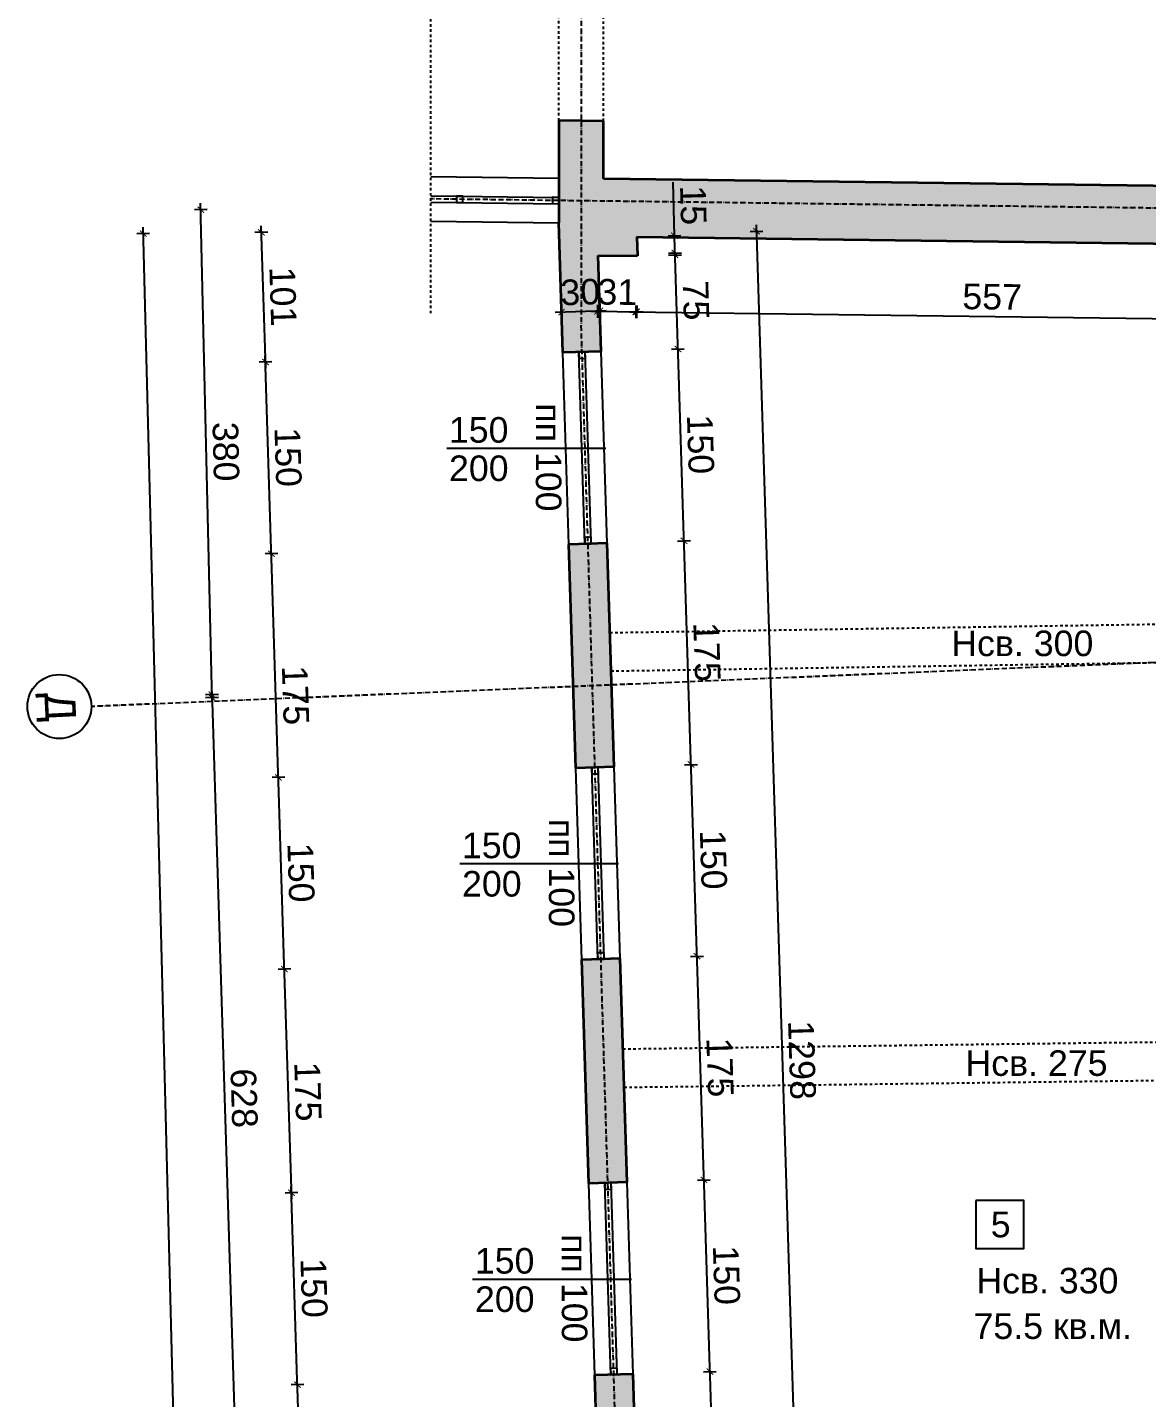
# Model space of a CAD drawing. Header units: inches. Extents: x -72385 to 39588, y -6525 to 66685.
# Drawn here: x -35158 to -34283, y 21239 to 22311 of the extents above; entities that cross this region are included whole.
import ezdxf

# ---------------------------------------------------------------- set-up
doc = ezdxf.new("R2010")
doc.units = ezdxf.units.IN
doc.header["$MEASUREMENT"] = 0
doc.linetypes.add('DashDot', pattern=[0.6, 0.4, -0.1, 0, -0.1])
doc.linetypes.add('Hidden', pattern=[0.4, 0.2, -0.2])
for name, color, linetype, lineweight in [('Изгледни линии', 253, 'Continuous', 25), ('Надписи Hсв', 252, 'Continuous', 25), ('Надписи коти външни', 252, 'Continuous', 25), ('Надписи коти вътрешни', 252, 'Continuous', 25), ('Надписи номера на пом.', 252, 'Continuous', 25), ('Надписи Оси', 252, 'Continuous', 25), ('Надписи площ', 252, 'Continuous', 25), ('Надписи прозорци', 252, 'Continuous', 25), ('Оси', 252, 'DashDot', 25), ('Прозорци', 251, 'Continuous', 25), ('Пунктир', 253, 'Hidden', 25), ('Разрезни линии', 7, 'Continuous', 35), ('Щрих стени', 254, 'Continuous', 25)]:
    doc.layers.add(name, color=color, linetype=linetype, lineweight=lineweight)
doc.styles.add('Arial Regular', font='arial.ttf')
doc.styles.get("Standard").update_dxf_attribs({"font": 'arial.ttf'})
doc.dimstyles.new('Annotative', dxfattribs={"dimscale": 0, "dimtxt": 20, "dimasz": 5, "dimexe": 5, "dimexo": 5, "dimgap": 5, "dimtad": 1, "dimdec": 0, "dimzin": 0, "dimdsep": 46, "dimtxsty": 'Standard', "dimblk": 'ARCHTICK', "dimcen": 5, "dimdle": 5, "dimadec": 0, "dimazin": 0, "dimtfac": 1, "dimtdec": 0, "dimtofl": 0, "dimtmove": 0, "dimatfit": 3, "dimldrblk": 'ARCHTICK', "dimfxl": 5, "dimfxlon": 1, "dimtolj": 1, "dimtzin": 0, "dimarcsym": 1})

# ---------------------------------------------------------------- blocks, each defined once
blk = doc.blocks.new('_ArchTick')
at = {"color": 0, "linetype": 'ByBlock', "const_width": 0.15}
blk.add_lwpolyline([(-0.5, -0.5), (0.5, 0.5)], dxfattribs=at)
blk = doc.blocks.new('*D3774')
at = {"layer": 'Defpoints', "color": 0, "ltscale": 50, "transparency": 16777216}
for p in [(-34681.3, 22146.9), (-34124.5, 22139.8), (-34125.3, 22081.1)]:
    blk.add_point(p, dxfattribs=at)
at = {"layer": 'Надписи коти вътрешни', "color": 0, "lineweight": -2, "ltscale": 50, "transparency": 16777216}
for p, q in [((-34682, 22093.2), (-34682.1, 22083.2)), ((-34687.1, 22088.3), (-34120.3, 22081.1)), ((-34125.2, 22086.1), (-34125.4, 22076.1))]:
    blk.add_line(p, q, dxfattribs=at)
at = {"layer": 'Надписи коти вътрешни', "color": 0, "lineweight": -2, "ltscale": 50, "transparency": 16777216, "xscale": 5, "yscale": 5, "zscale": 5}
for p, rotation in [((-34682.1, 22088.2), 179.2706286525477), ((-34125.3, 22081.1), 359.2706286525477)]:
    blk.add_blockref('_ArchTick', p, dxfattribs=dict(at, rotation=rotation))
at = {"layer": 'Надписи коти вътрешни', "color": 0, "ltscale": 50, "transparency": 16777216, "insert": (-34403.5, 22099.9), "char_height": 20, "attachment_point": 5, "rotation": 359.2706}
blk.add_mtext('\\A1;557', dxfattribs=at)
blk = doc.blocks.new('*D3775')
at = {"layer": 'Defpoints', "color": 0, "ltscale": 50, "transparency": 16777216}
for p in [(-34711.5, 22132.3), (-34680.9, 22131.9), (-34681.5, 22088.2)]:
    blk.add_point(p, dxfattribs=at)
at = {"layer": 'Надписи коти вътрешни', "color": 0, "lineweight": -2, "ltscale": 50, "transparency": 16777216}
for p, q in [((-34712, 22093.6), (-34712.1, 22083.6)), ((-34681.4, 22093.2), (-34681.5, 22083.2)), ((-34717.1, 22088.7), (-34676.5, 22088.2))]:
    blk.add_line(p, q, dxfattribs=at)
at = {"layer": 'Надписи коти вътрешни', "color": 0, "lineweight": -2, "ltscale": 50, "transparency": 16777216, "xscale": 5, "yscale": 5, "zscale": 5}
for p, rotation in [((-34712.1, 22088.6), 179.2706286525502), ((-34681.5, 22088.2), 359.2706286525501)]:
    blk.add_blockref('_ArchTick', p, dxfattribs=dict(at, rotation=rotation))
at = {"layer": 'Надписи коти вътрешни', "color": 0, "ltscale": 50, "transparency": 16777216, "insert": (-34696.6, 22103.6), "char_height": 20, "attachment_point": 5, "rotation": 359.2706}
blk.add_mtext('\\A1;31', dxfattribs=at)
blk = doc.blocks.new('*D3776')
at = {"layer": 'Defpoints', "color": 0, "ltscale": 50, "transparency": 16777216}
for p in [(-34681.3, 22146.9), (-34651.9, 22147.7), (-34680.9, 22131.9)]:
    blk.add_point(p, dxfattribs=at)
at = {"layer": 'Надписи коти вътрешни', "color": 0, "lineweight": -2, "ltscale": 50, "transparency": 16777216}
for p, q in [((-34651.9, 22147.7), (-34653, 22189.6)), ((-34656.9, 22147.6), (-34646.9, 22147.9)), ((-34651.3, 22127.7), (-34651.9, 22147.7)), ((-34656.5, 22132.6), (-34646.5, 22132.9))]:
    blk.add_line(p, q, dxfattribs=at)
at = {"layer": 'Надписи коти вътрешни', "color": 0, "lineweight": -2, "ltscale": 50, "transparency": 16777216, "xscale": 5, "yscale": 5, "zscale": 5}
for p, rotation in [((-34651.9, 22147.7), 91.54273930460256), ((-34651.5, 22132.7), 271.5427393046025)]:
    blk.add_blockref('_ArchTick', p, dxfattribs=dict(at, rotation=rotation))
at = {"layer": 'Надписи коти вътрешни', "color": 0, "ltscale": 50, "transparency": 16777216, "insert": (-34637.3, 22171.6), "char_height": 20, "attachment_point": 5, "rotation": 271.5427}
blk.add_mtext('\\A1;15', dxfattribs=at)
blk = doc.blocks.new('*D3777')
at = {"layer": 'Defpoints', "color": 0, "ltscale": 50, "transparency": 16777216}
for p in [(-34651.5, 22134.2), (-34711.5, 22132.3), (-34709.2, 22057.3)]:
    blk.add_point(p, dxfattribs=at)
at = {"layer": 'Надписи коти вътрешни', "color": 0, "lineweight": -2, "ltscale": 50, "transparency": 16777216}
for p, q in [((-34656.5, 22134), (-34646.5, 22134.4)), ((-34649, 22054.1), (-34651.7, 22139.2)), ((-34654.2, 22059), (-34644.2, 22059.3))]:
    blk.add_line(p, q, dxfattribs=at)
at = {"layer": 'Надписи коти вътрешни', "color": 0, "lineweight": -2, "ltscale": 50, "transparency": 16777216, "xscale": 5, "yscale": 5, "zscale": 5}
for p, rotation in [((-34651.5, 22134.2), 91.78990155921453), ((-34649.2, 22059.1), 271.7899015592145)]:
    blk.add_blockref('_ArchTick', p, dxfattribs=dict(at, rotation=rotation))
at = {"layer": 'Надписи коти вътрешни', "color": 0, "ltscale": 50, "transparency": 16777216, "insert": (-34635.2, 22097.1), "char_height": 20, "attachment_point": 5, "rotation": 271.7899}
blk.add_mtext('\\A1;75', dxfattribs=at)
blk = doc.blocks.new('*D3778')
at = {"layer": 'Defpoints', "color": 0, "ltscale": 50, "transparency": 16777216}
for p in [(-34709.2, 22057.3), (-34649.2, 22059.1), (-34704.5, 21907.3)]:
    blk.add_point(p, dxfattribs=at)
at = {"layer": 'Надписи коти вътрешни', "color": 0, "lineweight": -2, "ltscale": 50, "transparency": 16777216}
for p, q in [((-34654.2, 22059), (-34644.2, 22059.3)), ((-34644.3, 21904.2), (-34649.3, 22064.1)), ((-34649.5, 21909), (-34639.5, 21909.4))]:
    blk.add_line(p, q, dxfattribs=at)
at = {"layer": 'Надписи коти вътрешни', "color": 0, "lineweight": -2, "ltscale": 50, "transparency": 16777216, "xscale": 5, "yscale": 5, "zscale": 5}
for p, rotation in [((-34649.2, 22059.1), 91.78990155918937), ((-34644.5, 21909.2), 271.7899015591894)]:
    blk.add_blockref('_ArchTick', p, dxfattribs=dict(at, rotation=rotation))
at = {"layer": 'Надписи коти вътрешни', "color": 0, "ltscale": 50, "transparency": 16777216, "insert": (-34631.6, 21984.6), "char_height": 20, "attachment_point": 5, "rotation": 271.7899}
blk.add_mtext('\\A1;150', dxfattribs=at)
blk = doc.blocks.new('*D3779')
at = {"layer": 'Defpoints', "color": 0, "ltscale": 50, "transparency": 16777216}
for p in [(-34644.5, 21909.2), (-34704.5, 21907.3), (-34699, 21732.4)]:
    blk.add_point(p, dxfattribs=at)
at = {"layer": 'Надписи коти вътрешни', "color": 0, "lineweight": -2, "ltscale": 50, "transparency": 16777216}
for p, q in [((-34649.5, 21909), (-34639.5, 21909.4)), ((-34638.9, 21729.3), (-34644.6, 21914.2)), ((-34644, 21734.1), (-34634, 21734.4))]:
    blk.add_line(p, q, dxfattribs=at)
at = {"layer": 'Надписи коти вътрешни', "color": 0, "lineweight": -2, "ltscale": 50, "transparency": 16777216, "xscale": 5, "yscale": 5, "zscale": 5}
for p, rotation in [((-34644.5, 21909.2), 91.78990155921767), ((-34639, 21734.3), 271.7899015592176)]:
    blk.add_blockref('_ArchTick', p, dxfattribs=dict(at, rotation=rotation))
at = {"layer": 'Надписи коти вътрешни', "color": 0, "ltscale": 50, "transparency": 16777216, "insert": (-34626.6, 21822.2), "char_height": 20, "attachment_point": 5, "rotation": 271.7899}
blk.add_mtext('\\A1;175', dxfattribs=at)
blk = doc.blocks.new('*D3780')
at = {"layer": 'Defpoints', "color": 0, "ltscale": 50, "transparency": 16777216}
for p in [(-34699, 21732.4), (-34639, 21734.3), (-34694.3, 21582.5)]:
    blk.add_point(p, dxfattribs=at)
at = {"layer": 'Надписи коти вътрешни', "color": 0, "lineweight": -2, "ltscale": 50, "transparency": 16777216}
for p, q in [((-34634.2, 21579.4), (-34639.2, 21739.3)), ((-34644, 21734.1), (-34634, 21734.4)), ((-34639.3, 21584.2), (-34629.3, 21584.5))]:
    blk.add_line(p, q, dxfattribs=at)
at = {"layer": 'Надписи коти вътрешни', "color": 0, "lineweight": -2, "ltscale": 50, "transparency": 16777216, "xscale": 5, "yscale": 5, "zscale": 5}
for p, rotation in [((-34639, 21734.3), 91.78990155918937), ((-34634.3, 21584.4), 271.7899015591894)]:
    blk.add_blockref('_ArchTick', p, dxfattribs=dict(at, rotation=rotation))
at = {"layer": 'Надписи коти вътрешни', "color": 0, "ltscale": 50, "transparency": 16777216, "insert": (-34621.5, 21659.8), "char_height": 20, "attachment_point": 5, "rotation": 271.7899}
blk.add_mtext('\\A1;150', dxfattribs=at)
blk = doc.blocks.new('*D3781')
at = {"layer": 'Defpoints', "color": 0, "ltscale": 50, "transparency": 16777216}
for p in [(-34694.3, 21582.5), (-34634.3, 21584.4), (-34688.9, 21407.6)]:
    blk.add_point(p, dxfattribs=at)
at = {"layer": 'Надписи коти вътрешни', "color": 0, "lineweight": -2, "ltscale": 50, "transparency": 16777216}
for p, q in [((-34628.7, 21404.4), (-34634.5, 21589.4)), ((-34639.3, 21584.2), (-34629.3, 21584.5)), ((-34633.9, 21409.3), (-34623.9, 21409.6))]:
    blk.add_line(p, q, dxfattribs=at)
at = {"layer": 'Надписи коти вътрешни', "color": 0, "lineweight": -2, "ltscale": 50, "transparency": 16777216, "xscale": 5, "yscale": 5, "zscale": 5}
for p, rotation in [((-34634.3, 21584.4), 91.78990155921294), ((-34628.9, 21409.4), 271.789901559213)]:
    blk.add_blockref('_ArchTick', p, dxfattribs=dict(at, rotation=rotation))
at = {"layer": 'Надписи коти вътрешни', "color": 0, "ltscale": 50, "transparency": 16777216, "insert": (-34616.4, 21497.4), "char_height": 20, "attachment_point": 5, "rotation": 271.7899}
blk.add_mtext('\\A1;175', dxfattribs=at)
blk = doc.blocks.new('*D3782')
at = {"layer": 'Defpoints', "color": 0, "ltscale": 50, "transparency": 16777216}
for p in [(-34688.9, 21407.6), (-34628.9, 21409.4), (-34684.2, 21257.6)]:
    blk.add_point(p, dxfattribs=at)
at = {"layer": 'Надписи коти вътрешни', "color": 0, "lineweight": -2, "ltscale": 50, "transparency": 16777216}
for p, q in [((-34633.9, 21409.3), (-34623.9, 21409.6)), ((-34624, 21254.5), (-34629, 21414.4)), ((-34629.2, 21259.4), (-34619.2, 21259.7))]:
    blk.add_line(p, q, dxfattribs=at)
at = {"layer": 'Надписи коти вътрешни', "color": 0, "lineweight": -2, "ltscale": 50, "transparency": 16777216, "xscale": 5, "yscale": 5, "zscale": 5}
for p, rotation in [((-34628.9, 21409.4), 91.78990155918383), ((-34624.2, 21259.5), 271.7899015591838)]:
    blk.add_blockref('_ArchTick', p, dxfattribs=dict(at, rotation=rotation))
at = {"layer": 'Надписи коти вътрешни', "color": 0, "ltscale": 50, "transparency": 16777216, "insert": (-34611.3, 21335), "char_height": 20, "attachment_point": 5, "rotation": 271.7899}
blk.add_mtext('\\A1;150', dxfattribs=at)
blk = doc.blocks.new('*D3783')
at = {"layer": 'Defpoints', "color": 0, "ltscale": 50, "transparency": 16777216}
for p in [(-34684.2, 21257.6), (-34624.2, 21259.5), (-34678.7, 21082.7)]:
    blk.add_point(p, dxfattribs=at)
at = {"layer": 'Надписи коти вътрешни', "color": 0, "lineweight": -2, "ltscale": 50, "transparency": 16777216}
for p, q in [((-34629.2, 21259.4), (-34619.2, 21259.7)), ((-34618.6, 21079.6), (-34624.3, 21264.5)), ((-34623.7, 21084.4), (-34613.7, 21084.8))]:
    blk.add_line(p, q, dxfattribs=at)
at = {"layer": 'Надписи коти вътрешни', "color": 0, "lineweight": -2, "ltscale": 50, "transparency": 16777216, "xscale": 5, "yscale": 5, "zscale": 5}
for p, rotation in [((-34624.2, 21259.5), 91.7899015592129), ((-34618.7, 21084.6), 271.7899015592129)]:
    blk.add_blockref('_ArchTick', p, dxfattribs=dict(at, rotation=rotation))
at = {"layer": 'Надписи коти вътрешни', "color": 0, "ltscale": 50, "transparency": 16777216, "insert": (-34606.3, 21172.5), "char_height": 20, "attachment_point": 5, "rotation": 271.7899}
blk.add_mtext('\\A1;175', dxfattribs=at)
blk = doc.blocks.new('*D3787')
at = {"layer": 'Defpoints', "color": 0, "ltscale": 50, "transparency": 16777216}
for p in [(-34712, 22147.3), (-34671.5, 20850.2), (-34547.3, 20854.1)]:
    blk.add_point(p, dxfattribs=at)
at = {"layer": 'Надписи коти вътрешни', "color": 0, "lineweight": -2, "ltscale": 50, "transparency": 16777216}
for p, q in [((-34588, 22156.2), (-34547.1, 20849.1)), ((-34592.8, 22151.1), (-34582.8, 22151.4)), ((-34552.3, 20853.9), (-34542.3, 20854.2))]:
    blk.add_line(p, q, dxfattribs=at)
at = {"layer": 'Надписи коти вътрешни', "color": 0, "lineweight": -2, "ltscale": 50, "transparency": 16777216, "xscale": 5, "yscale": 5, "zscale": 5}
for p, rotation in [((-34587.8, 22151.2), 91.78990155921501), ((-34547.3, 20854.1), 271.789901559215)]:
    blk.add_blockref('_ArchTick', p, dxfattribs=dict(at, rotation=rotation))
at = {"layer": 'Надписи коти вътрешни', "color": 0, "ltscale": 50, "transparency": 16777216, "insert": (-34552.3, 21503.1), "char_height": 20, "attachment_point": 5, "rotation": 271.7899}
blk.add_mtext('\\A1;1298', dxfattribs=at)
blk = doc.blocks.new('*D6746')
at = {"layer": 'Defpoints', "color": 0, "ltscale": 50, "transparency": 16777216}
for p in [(-34742.3, 22157.7), (-35067.3, 22149.4), (-34682.5, 19822.6)]:
    blk.add_point(p, dxfattribs=at)
at = {"layer": 'Надписи коти външни', "color": 0, "lineweight": -2, "ltscale": 50, "transparency": 16777216}
for p, q in [((-35062.3, 22149.5), (-35072.3, 22149.3)), ((-35007.4, 19809.3), (-35067.4, 22154.4)), ((-35002.5, 19814.4), (-35012.5, 19814.1))]:
    blk.add_line(p, q, dxfattribs=at)
at = {"layer": 'Надписи коти външни', "color": 0, "lineweight": -2, "ltscale": 50, "transparency": 16777216, "xscale": 5, "yscale": 5, "zscale": 5}
for p, rotation in [((-35067.3, 22149.4), 91.46706726575742), ((-35007.5, 19814.3), 271.4670672657574)]:
    blk.add_blockref('_ArchTick', p, dxfattribs=dict(at, rotation=rotation))
at = {"layer": 'Надписи коти външни', "color": 0, "ltscale": 50, "transparency": 16777216, "insert": (-35022.2, 20982.2), "char_height": 20, "attachment_point": 5, "rotation": 271.4671}
blk.add_mtext('\\A1;2335', dxfattribs=at)
blk = doc.blocks.new('*D6814')
at = {"layer": 'Defpoints', "color": 0, "ltscale": 10, "transparency": 16777216}
for p in [(-34714.2, 21256.7), (-34946.7, 21249.4), (-34708.7, 21081.8)]:
    blk.add_point(p, dxfattribs=at)
at = {"layer": 'Надписи коти външни', "color": 0, "lineweight": -2, "ltscale": 10, "transparency": 16777216}
for p, q in [((-34941.7, 21249.6), (-34951.7, 21249.3)), ((-34941.1, 21069.5), (-34946.9, 21254.4)), ((-34936.2, 21074.7), (-34946.2, 21074.4))]:
    blk.add_line(p, q, dxfattribs=at)
at = {"layer": 'Надписи коти външни', "color": 0, "lineweight": -2, "ltscale": 10, "transparency": 16777216, "xscale": 5, "yscale": 5, "zscale": 5}
for p, rotation in [((-34946.7, 21249.4), 91.78990155922247), ((-34941.2, 21074.5), 271.7899015592225)]:
    blk.add_blockref('_ArchTick', p, dxfattribs=dict(at, rotation=rotation))
at = {"layer": 'Надписи коти външни', "color": 0, "ltscale": 10, "transparency": 16777216, "insert": (-34928.8, 21162.5), "char_height": 20, "attachment_point": 5, "rotation": 271.7899}
blk.add_mtext('\\A1;175', dxfattribs=at)
blk = doc.blocks.new('*D6815')
at = {"layer": 'Defpoints', "color": 0, "ltscale": 10, "transparency": 16777216}
for p in [(-34718.9, 21406.6), (-34951.4, 21399.4), (-34714.2, 21256.7)]:
    blk.add_point(p, dxfattribs=at)
at = {"layer": 'Надписи коти външни', "color": 0, "lineweight": -2, "ltscale": 10, "transparency": 16777216}
for p, q in [((-34946.4, 21399.5), (-34956.4, 21399.2)), ((-34946.6, 21244.4), (-34951.5, 21404.4)), ((-34941.7, 21249.6), (-34951.7, 21249.3))]:
    blk.add_line(p, q, dxfattribs=at)
at = {"layer": 'Надписи коти външни', "color": 0, "lineweight": -2, "ltscale": 10, "transparency": 16777216, "xscale": 5, "yscale": 5, "zscale": 5}
for p, rotation in [((-34951.4, 21399.4), 91.78990155919223), ((-34946.7, 21249.4), 271.7899015591922)]:
    blk.add_blockref('_ArchTick', p, dxfattribs=dict(at, rotation=rotation))
at = {"layer": 'Надписи коти външни', "color": 0, "ltscale": 10, "transparency": 16777216, "insert": (-34933.8, 21324.9), "char_height": 20, "attachment_point": 5, "rotation": 271.7899}
blk.add_mtext('\\A1;150', dxfattribs=at)
blk = doc.blocks.new('*D6816')
at = {"layer": 'Defpoints', "color": 0, "ltscale": 10, "transparency": 16777216}
for p in [(-34724.3, 21581.5), (-34956.9, 21574.3), (-34718.9, 21406.6)]:
    blk.add_point(p, dxfattribs=at)
at = {"layer": 'Надписи коти външни', "color": 0, "lineweight": -2, "ltscale": 10, "transparency": 16777216}
for p, q in [((-34951.2, 21394.4), (-34957, 21579.3)), ((-34951.9, 21574.4), (-34961.9, 21574.1)), ((-34946.4, 21399.5), (-34956.4, 21399.2))]:
    blk.add_line(p, q, dxfattribs=at)
at = {"layer": 'Надписи коти външни', "color": 0, "lineweight": -2, "ltscale": 10, "transparency": 16777216, "xscale": 5, "yscale": 5, "zscale": 5}
for p, rotation in [((-34956.9, 21574.3), 91.78990155920582), ((-34951.4, 21399.4), 271.7899015592058)]:
    blk.add_blockref('_ArchTick', p, dxfattribs=dict(at, rotation=rotation))
at = {"layer": 'Надписи коти външни', "color": 0, "ltscale": 10, "transparency": 16777216, "insert": (-34938.6, 21478.5), "char_height": 20, "attachment_point": 5, "rotation": 271.7899}
blk.add_mtext('\\A1;175', dxfattribs=at)
blk = doc.blocks.new('*D6801')
at = {"layer": 'Defpoints', "color": 0, "ltscale": 10, "transparency": 16777216}
for p in [(-34729, 21731.5), (-34961.5, 21724.2), (-34724.3, 21581.5)]:
    blk.add_point(p, dxfattribs=at)
at = {"layer": 'Надписи коти външни', "color": 0, "lineweight": -2, "ltscale": 10, "transparency": 16777216}
for p, q in [((-34956.7, 21569.3), (-34961.7, 21729.2)), ((-34956.5, 21724.4), (-34966.5, 21724)), ((-34951.9, 21574.4), (-34961.9, 21574.1))]:
    blk.add_line(p, q, dxfattribs=at)
at = {"layer": 'Надписи коти външни', "color": 0, "lineweight": -2, "ltscale": 10, "transparency": 16777216, "xscale": 5, "yscale": 5, "zscale": 5}
for p, rotation in [((-34961.5, 21724.2), 91.78990155922837), ((-34956.9, 21574.3), 271.7899015592284)]:
    blk.add_blockref('_ArchTick', p, dxfattribs=dict(at, rotation=rotation))
at = {"layer": 'Надписи коти външни', "color": 0, "ltscale": 10, "transparency": 16777216, "insert": (-34944, 21649.7), "char_height": 20, "attachment_point": 5, "rotation": 271.7899}
blk.add_mtext('\\A1;150', dxfattribs=at)
blk = doc.blocks.new('*D6802')
at = {"layer": 'Defpoints', "color": 0, "ltscale": 10, "transparency": 16777216}
for p in [(-34967, 21899.1), (-34734.5, 21906.4), (-34729, 21731.5)]:
    blk.add_point(p, dxfattribs=at)
at = {"layer": 'Надписи коти външни', "color": 0, "lineweight": -2, "ltscale": 10, "transparency": 16777216}
for p, q in [((-34962, 21899.3), (-34972, 21899)), ((-34961.4, 21719.2), (-34967.2, 21904.1)), ((-34956.5, 21724.4), (-34966.5, 21724))]:
    blk.add_line(p, q, dxfattribs=at)
at = {"layer": 'Надписи коти външни', "color": 0, "lineweight": -2, "ltscale": 10, "transparency": 16777216, "xscale": 5, "yscale": 5, "zscale": 5}
for p, rotation in [((-34967, 21899.1), 91.7899015592105), ((-34961.5, 21724.2), 271.7899015592105)]:
    blk.add_blockref('_ArchTick', p, dxfattribs=dict(at, rotation=rotation))
at = {"layer": 'Надписи коти външни', "color": 0, "ltscale": 10, "transparency": 16777216, "insert": (-34948.3, 21788.4), "char_height": 20, "attachment_point": 5, "rotation": 271.7899}
blk.add_mtext('\\A1;175', dxfattribs=at)
blk = doc.blocks.new('*D6803')
at = {"layer": 'Defpoints', "color": 0, "ltscale": 10, "transparency": 16777216}
for p in [(-34742.3, 22157.7), (-34974.9, 22150.4), (-34739.2, 22056.3)]:
    blk.add_point(p, dxfattribs=at)
at = {"layer": 'Надписи коти външни', "color": 0, "lineweight": -2, "ltscale": 10, "transparency": 16777216}
for p, q in [((-34969.9, 22150.6), (-34979.9, 22150.3)), ((-34971.5, 22044), (-34975, 22155.4)), ((-34966.7, 22049.2), (-34976.7, 22048.9))]:
    blk.add_line(p, q, dxfattribs=at)
at = {"layer": 'Надписи коти външни', "color": 0, "lineweight": -2, "ltscale": 10, "transparency": 16777216, "xscale": 5, "yscale": 5, "zscale": 5}
for p, rotation in [((-34974.9, 22150.4), 91.78990155918042), ((-34971.7, 22049), 271.7899015591804)]:
    blk.add_blockref('_ArchTick', p, dxfattribs=dict(at, rotation=rotation))
at = {"layer": 'Надписи коти външни', "color": 0, "ltscale": 10, "transparency": 16777216, "insert": (-34958.1, 22100.2), "char_height": 20, "attachment_point": 5, "rotation": 271.7899}
blk.add_mtext('\\A1;101', dxfattribs=at)
blk = doc.blocks.new('*D6804')
at = {"layer": 'Defpoints', "color": 0, "ltscale": 10, "transparency": 16777216}
for p in [(-35022.3, 22168.1), (-34724.8, 22175), (-34716.1, 21795.8)]:
    blk.add_point(p, dxfattribs=at)
at = {"layer": 'Надписи коти външни', "color": 0, "lineweight": -2, "ltscale": 10, "transparency": 16777216}
for p, q in [((-35017.3, 22168.2), (-35027.3, 22168)), ((-35013.4, 21783.9), (-35022.4, 22173.1)), ((-35008.5, 21789.1), (-35018.5, 21788.8))]:
    blk.add_line(p, q, dxfattribs=at)
at = {"layer": 'Надписи коти външни', "color": 0, "lineweight": -2, "ltscale": 10, "transparency": 16777216, "xscale": 5, "yscale": 5, "zscale": 5}
for p, rotation in [((-35022.3, 22168.1), 91.32298576223167), ((-35013.5, 21788.9), 271.3229857622317)]:
    blk.add_blockref('_ArchTick', p, dxfattribs=dict(at, rotation=rotation))
at = {"layer": 'Надписи коти външни', "color": 0, "ltscale": 10, "transparency": 16777216, "insert": (-35002.7, 21978.9), "char_height": 20, "attachment_point": 5, "rotation": 271.323}
blk.add_mtext('\\A1;380', dxfattribs=at)
blk = doc.blocks.new('*D6842')
at = {"layer": 'Defpoints', "color": 0, "ltscale": 10, "transparency": 16777216}
for p in [(-34971.7, 22049), (-34739.2, 22056.3), (-34734.5, 21906.4)]:
    blk.add_point(p, dxfattribs=at)
at = {"layer": 'Надписи коти външни', "color": 0, "lineweight": -2, "ltscale": 10, "transparency": 16777216}
for p, q in [((-34966.7, 22049.2), (-34976.7, 22048.9)), ((-34966.9, 21894.1), (-34971.9, 22054)), ((-34962, 21899.3), (-34972, 21899))]:
    blk.add_line(p, q, dxfattribs=at)
at = {"layer": 'Надписи коти външни', "color": 0, "lineweight": -2, "ltscale": 10, "transparency": 16777216, "xscale": 5, "yscale": 5, "zscale": 5}
for p, rotation in [((-34971.7, 22049), 91.78990155923675), ((-34967, 21899.1), 271.7899015592367)]:
    blk.add_blockref('_ArchTick', p, dxfattribs=dict(at, rotation=rotation))
at = {"layer": 'Надписи коти външни', "color": 0, "ltscale": 10, "transparency": 16777216, "insert": (-34954.1, 21974.6), "char_height": 20, "attachment_point": 5, "rotation": 271.7899}
blk.add_mtext('\\A1;150', dxfattribs=at)
blk = doc.blocks.new('*D6843')
at = {"layer": 'Defpoints', "color": 0, "ltscale": 10, "transparency": 16777216}
for p in [(-34716.1, 21795.8), (-34994, 21159.4), (-34696.6, 21168.6)]:
    blk.add_point(p, dxfattribs=at)
at = {"layer": 'Надписи коти външни', "color": 0, "lineweight": -2, "ltscale": 10, "transparency": 16777216}
for p, q in [((-35013.6, 21791.6), (-34993.8, 21154.4)), ((-35008.5, 21786.7), (-35018.5, 21786.4)), ((-34989, 21159.5), (-34999, 21159.2))]:
    blk.add_line(p, q, dxfattribs=at)
at = {"layer": 'Надписи коти външни', "color": 0, "lineweight": -2, "ltscale": 10, "transparency": 16777216, "xscale": 5, "yscale": 5, "zscale": 5}
for p, rotation in [((-35013.5, 21786.6), 91.7811302199343), ((-34994, 21159.4), 271.7811302199343)]:
    blk.add_blockref('_ArchTick', p, dxfattribs=dict(at, rotation=rotation))
at = {"layer": 'Надписи коти външни', "color": 0, "ltscale": 10, "transparency": 16777216, "insert": (-34988.5, 21473.4), "char_height": 20, "attachment_point": 5, "rotation": 271.7811}
blk.add_mtext('\\A1;628', dxfattribs=at)
blk = doc.blocks.new('*D7504')
at = {"layer": 'Defpoints', "color": 0, "ltscale": 10, "transparency": 16777216}
for p in [(-34741.5, 22131.4), (-34711.5, 22132.3), (-34740.2, 22088)]:
    blk.add_point(p, dxfattribs=at)
at = {"layer": 'Надписи коти вътрешни', "color": 0, "lineweight": -2, "ltscale": 10, "transparency": 16777216}
for p, q in [((-34740.3, 22093), (-34740, 22083)), ((-34710.3, 22093.9), (-34710, 22083.9)), ((-34705.2, 22089), (-34745.2, 22087.8))]:
    blk.add_line(p, q, dxfattribs=at)
at = {"layer": 'Надписи коти вътрешни', "color": 0, "lineweight": -2, "ltscale": 10, "transparency": 16777216, "xscale": 5, "yscale": 5, "zscale": 5}
for p, rotation in [((-34710.2, 22088.9), 1.789901559213973), ((-34740.2, 22088), 181.789901559214)]:
    blk.add_blockref('_ArchTick', p, dxfattribs=dict(at, rotation=rotation))
at = {"layer": 'Надписи коти вътрешни', "color": 0, "ltscale": 10, "transparency": 16777216, "insert": (-34725.6, 22103.6), "char_height": 20, "attachment_point": 5, "rotation": 1.7899}
blk.add_mtext('\\A1;30', dxfattribs=at)

msp = doc.modelspace()

# ---------------------------------------------------------------- hatches: boundary and pattern name
at = {"layer": 'Щрих стени', "ltscale": 10}
h = msp.add_hatch(color=256, dxfattribs=at)
h.dxf.hatch_style = 1
h.paths.add_polyline_path([(-34699.8, 23419.7), (-34709.8, 23419.9), (-34709.8, 23912.4), (-34707.3, 23912.4), (-34707.3, 23992.4), (-34742.3, 23992.9), (-34742.3, 23912.9), (-34739.8, 23912.8), (-34739.8, 23420.2), (-34774.8, 23420.7), (-34774.8, 23390.7), (-34842.3, 23391.6), (-34842.7, 23361.6), (-34749.8, 23360.4), (-34749.8, 23330.4), (-34699.8, 23329.7), (-34699.8, 23359.8), (-34199.8, 23353.4), (-34199.8, 23328.7), (-34142.3, 23327.9), (-34142.3, 23082.7), (-34842.3, 23091.6), (-34842.7, 23061.6), (-34749.8, 23060.4), (-34749.8, 22820.4), (-34749.8, 22765.4), (-34774.8, 22765.7), (-34774.8, 22730.7), (-34754.8, 22730.4), (-34142.3, 22722.6), (-34142.3, 22185.1), (-34707.3, 22192.3), (-34707.3, 22237.3), (-34742.3, 22237.7), (-34742.3, 22157.7), (-34739.2, 22056.3), (-34709.2, 22057.3), (-34711.5, 22132.3), (-34680.9, 22131.9), (-34681.3, 22146.9), (-34124.5, 22139.8), (-34091.5, 21061), (-34074, 21061.4), (-34112.3, 22313), (-34112.3, 22404.7), (-34062.3, 22404.1), (-34062.3, 22434.1), (-34112.3, 22434.7), (-34112.3, 22754.7), (-33867.3, 22751.6), (-33867.3, 22781.6), (-34087.3, 22784.4), (-34087.3, 22804.4), (-34112.3, 22804.7), (-34112.3, 23327.5), (-34069.8, 23327), (-34069.8, 23351.8), (-33697.3, 23347), (-33697.3, 22779.5), (-33777.3, 22780.5), (-33777.3, 22750.5), (-33207.3, 22743.2), (-33207.3, 22763.2), (-33222.3, 22763.4), (-33222.3, 23973.5), (-33742.3, 23980.1), (-33742.3, 23965.1), (-33882.3, 23966.9), (-33882.3, 23981.9), (-34142.3, 23985.2), (-34142.3, 23905.2), (-34107.3, 23904.8), (-34107.3, 23949.8), (-33697.3, 23944.6), (-33697.3, 23377), (-34069.8, 23381.8), (-34069.8, 23407), (-34199.8, 23408.7), (-34199.8, 23383.4), (-34699.8, 23389.8)])
h.paths.add_polyline_path([(-34207.3, 23053.5), (-34207.3, 22983.5), (-34142.3, 22982.6), (-34142.3, 22792.6), (-34182.3, 22793.1), (-34182.3, 22728.1), (-34699.8, 22734.7), (-34699.8, 22819.7), (-34744.8, 22820.3), (-34744.8, 23060.3)], flags=16)
h.paths.add_polyline_path([(-33667.3, 23406.6), (-33667.3, 23929.2), (-33622.3, 23928.6), (-33622.3, 23943.6), (-33257.3, 23939), (-33257.3, 23683.9), (-33267.3, 23684.1), (-33267.3, 23609.1), (-33257.3, 23608.9), (-33257.3, 23371.4), (-33597.3, 23375.7), (-33597.3, 23405.7)], flags=16)
h.paths.add_polyline_path([(-33667.3, 23346.6), (-33257.3, 23341.4), (-33257.3, 23098.9), (-33267.3, 23099), (-33267.3, 23024), (-33257.3, 23023.9), (-33257.3, 22773.9), (-33647.3, 22778.8), (-33647.3, 22798.8), (-33667.3, 22799.1)], flags=16)
h.paths.add_polyline_path([(-34407.3, 23988.6), (-34442.3, 23989), (-34442.3, 23954), (-34407.3, 23953.6)], flags=17)
h.paths.add_polyline_path([(-33207.3, 22423.2), (-33902.3, 22432), (-33902.3, 22402), (-33842.3, 22401.3), (-33842.3, 22146.3), (-33839.8, 22058.2), (-33804.8, 22059.2), (-33807.3, 22145.8), (-33807.3, 22180.8), (-33812.3, 22180.9), (-33812.3, 22390.9), (-33777.3, 22390.4), (-33777.3, 22400.5), (-33337.3, 22394.8), (-33337.3, 22379.8), (-33257.3, 22378.8), (-33257.3, 22173.8), (-33542.3, 22177.4), (-33542.3, 22142.4), (-33222.3, 22138.4), (-33222.3, 22403.4), (-33207.3, 22403.2)], flags=17)
h = msp.add_hatch(color=256, dxfattribs=at)
h.dxf.hatch_style = 1
h.paths.add_polyline_path([(-34704.5, 21907.3), (-34734.5, 21906.4), (-34729, 21731.5), (-34699, 21732.4)])
h.paths.add_polyline_path([(-34694.3, 21582.5), (-34724.3, 21581.5), (-34718.9, 21406.6), (-34688.9, 21407.6)])
h.paths.add_polyline_path([(-34684.2, 21257.6), (-34714.2, 21256.7), (-34708.7, 21081.8), (-34678.7, 21082.7)])
h.paths.add_polyline_path([(-34247.6, 20858.1), (-34671.5, 20850.2), (-34674, 20932.8), (-34704, 20931.9), (-34700.9, 20833.2), (-34699.1, 20732.6), (-34664.1, 20733.3), (-34665.4, 20802.8), (-34246.8, 20810.6)])
h.paths.add_polyline_path([(-34067.4, 20843.9), (-34071, 20961.5), (-34088.5, 20961), (-34085.4, 20861.1), (-34147.7, 20859.9), (-34146.8, 20812.4), (-34096.8, 20813.3), (-34092.6, 20598.4), (-34107.6, 20598.1), (-34106.2, 20528.1), (-34091.2, 20528.4), (-34084.6, 20188.5), (-34654, 20180), (-34655.4, 20253.3), (-34690.4, 20252.7), (-34687.4, 20087.7), (-34652.4, 20088.4), (-34653.5, 20150), (-34114, 20158), (-34112.5, 20082.9), (-34082.6, 20083.5), (-34082, 20056.8), (-34052, 20057.3), (-34053.5, 20133.6), (-34003.7, 20134.4), (-34004.1, 20164.6), (-34029.1, 20164.2), (-34029.6, 20189.2), (-34054.6, 20188.7)])
h.paths.add_polyline_path([(-33800.4, 21909.2), (-33835.4, 21908.2), (-33830.4, 21738.3), (-33795.5, 21739.3)])
h.paths.add_polyline_path([(-33791.1, 21589.4), (-33826.1, 21588.4), (-33821.1, 21418.4), (-33786.2, 21419.4)])
h.paths.add_polyline_path([(-33781.8, 21269.5), (-33816.7, 21268.5), (-33811.8, 21098.6), (-33776.8, 21099.6)])
h.paths.add_polyline_path([(-33772.5, 20949.6), (-33807.4, 20948.6), (-33803.6, 20818.8), (-33794.4, 20819), (-33784.5, 20168.3), (-33844.1, 20167.3), (-33843.7, 20136.8), (-33671.5, 20139.4), (-33672, 20170.2), (-33754.5, 20168.8), (-33764.4, 20819.5), (-33654.8, 20821.5), (-33655.4, 20851.5), (-33769.5, 20849.4)])
h.paths.add_polyline_path([(-34661.4, 20583.3), (-34696.4, 20582.6), (-34693.1, 20402.7), (-34658.1, 20403.3)])
h.paths.add_polyline_path([(-34050.1, 19957.4), (-34080.1, 19956.8), (-34078.3, 19866.7), (-34648.1, 19853.4), (-34649.6, 19938.4), (-34684.6, 19937.8), (-34682.5, 19822.6), (-33957.7, 19839.5), (-33958.4, 19869.5), (-34048.3, 19867.4)])
h.paths.add_polyline_path([(-33683.4, 19875.9), (-33808.4, 19873), (-33807.7, 19843), (-33682.7, 19845.9)])

# ---------------------------------------------------------------- linework, layer by layer
at = {"layer": 'Изгледни линии', "ltscale": 50}
for p, q in [((-34842.3, 22194), (-34742.3, 22192.7)), ((-34842.3, 22159), (-34742.3, 22157.7)), ((-34734.5, 21906.4), (-34739.2, 22056.3)), ((-34704.5, 21907.3), (-34709.2, 22057.3)), ((-34724.3, 21581.5), (-34729, 21731.5)), ((-34694.3, 21582.5), (-34699, 21732.4)), ((-34714.2, 21256.7), (-34718.9, 21406.6)), ((-34684.2, 21257.6), (-34688.9, 21407.6))]:
    msp.add_line(p, q, dxfattribs=at)
at = {"layer": 'Надписи номера на пом.', "ltscale": 50}
msp.add_lwpolyline([(-34416.3, 21393.3), (-34416.3, 21355.8), (-34378.8, 21355.8), (-34378.8, 21393.3)], close=True, dxfattribs=at)
at = {"layer": 'Надписи Оси', "ltscale": 50}
msp.add_circle((-35132.8, 21779.6), 25, dxfattribs=at)
at = {"layer": 'Надписи прозорци', "ltscale": 50}
for p, q in [((-34705.7, 21981.4), (-34830, 21981.4)), ((-34695.6, 21656.5), (-34819.8, 21656.5)), ((-34685.4, 21331.7), (-34809.7, 21331.7))]:
    msp.add_line(p, q, dxfattribs=at)
at = {"layer": 'Оси', "ltscale": 10}
for p, q in [((-34724.8, 24475.2), (-34724.8, 22077.5)), ((-32839.8, 22151), (-34842.3, 22176.5)), ((-34685.7, 20817.4), (-34724.8, 22077.5)), ((-33313.2, 21853.9), (-35107.8, 21779.6))]:
    msp.add_line(p, q, dxfattribs=at)
at = {"layer": 'Прозорци', "ltscale": 50}
for p, q in [((-34842.3, 22179), (-34742.3, 22177.7)), ((-34842.3, 22174), (-34742.3, 22172.7)), ((-34722, 21906.8), (-34726.7, 22056.7)), ((-34717, 21906.9), (-34721.7, 22056.9)), ((-34711.8, 21581.9), (-34716.5, 21731.9)), ((-34706.8, 21582.1), (-34711.5, 21732)), ((-34701.7, 21257.1), (-34706.4, 21407)), ((-34696.7, 21257.3), (-34701.4, 21407.2))]:
    msp.add_line(p, q, dxfattribs=at)
for points in [[(-34822.4, 22173.7), (-34817.4, 22173.7), (-34817.3, 22178.7), (-34822.3, 22178.7), (-34822.4, 22173.7)], [(-34747.4, 22172.8), (-34742.4, 22172.7), (-34742.3, 22177.7), (-34747.3, 22177.8), (-34747.4, 22172.8)], [(-34721.5, 22051.9), (-34721.7, 22056.9), (-34726.7, 22056.7), (-34726.5, 22051.7), (-34721.5, 22051.9)], [(-34717, 21906.9), (-34717.1, 21911.9), (-34722.1, 21911.8), (-34722, 21906.8), (-34717, 21906.9)], [(-34711.4, 21727), (-34711.5, 21732), (-34716.5, 21731.9), (-34716.4, 21726.9), (-34711.4, 21727)], [(-34706.8, 21582.1), (-34707, 21587.1), (-34712, 21586.9), (-34711.8, 21581.9), (-34706.8, 21582.1)], [(-34701.2, 21402.2), (-34701.4, 21407.2), (-34706.4, 21407), (-34706.2, 21402), (-34701.2, 21402.2)], [(-34696.7, 21257.3), (-34696.8, 21262.2), (-34701.8, 21262.1), (-34701.7, 21257.1), (-34696.7, 21257.3)]]:
    msp.add_lwpolyline(points, dxfattribs=at)
at = {"layer": 'Пунктир', "ltscale": 10}
for p, q in [((-34842.3, 22087.1), (-34842.3, 24173.1)), ((-34742.3, 22237.7), (-34742.3, 22725.3)), ((-34707.3, 22237.3), (-34707.3, 22724.8)), ((-34702.3, 21837.4), (-34115.6, 21846.5)), ((-34701.4, 21807.4), (-34114.7, 21816.5)), ((-34692.1, 21511.9), (-34105.6, 21519.5)), ((-34691.2, 21481.9), (-34104.6, 21489.5))]:
    msp.add_line(p, q, dxfattribs=at)
at = {"layer": 'Разрезни линии', "ltscale": 50}
for p, q in [((-34742.3, 22237.7), (-34742.3, 22157.7)), ((-34707.3, 22237.3), (-34742.3, 22237.7)), ((-34707.3, 22192.3), (-34707.3, 22237.3)), ((-34142.3, 22185.1), (-34707.3, 22192.3)), ((-34739.2, 22056.3), (-34742.3, 22157.7)), ((-34681.3, 22146.9), (-34680.9, 22131.9)), ((-34681.3, 22146.9), (-34124.5, 22139.8)), ((-34711.5, 22132.3), (-34680.9, 22131.9)), ((-34709.2, 22057.3), (-34711.5, 22132.3)), ((-34709.2, 22057.3), (-34739.2, 22056.3)), ((-34704.5, 21907.3), (-34734.5, 21906.4)), ((-34729, 21731.5), (-34734.5, 21906.4)), ((-34699, 21732.4), (-34704.5, 21907.3)), ((-34699, 21732.4), (-34729, 21731.5)), ((-34694.3, 21582.5), (-34724.3, 21581.5)), ((-34718.9, 21406.6), (-34724.3, 21581.5)), ((-34688.9, 21407.6), (-34694.3, 21582.5)), ((-34688.9, 21407.6), (-34718.9, 21406.6)), ((-34684.2, 21257.6), (-34714.2, 21256.7)), ((-34708.7, 21081.8), (-34714.2, 21256.7)), ((-34678.7, 21082.7), (-34684.2, 21257.6))]:
    msp.add_line(p, q, dxfattribs=at)

# ---------------------------------------------------------------- texts
at = {"layer": 'Надписи Hсв', "ltscale": 100, "char_height": 20, "width": 180.489, "attachment_point": 1, "style": 'Arial Regular'}
for s, insert in [('\\pxt8;Hсв. 300', (-34435.5, 21839)), ('\\pxt8;Hсв. 275', (-34424.4, 21510.8)), ('\\pxt8;Hсв. 330', (-34415.9, 21340.7))]:
    msp.add_mtext(s, dxfattribs=dict(at, insert=insert))
at = {"layer": 'Надписи номера на пом.', "ltscale": 100, "insert": (-34487.1, 21384.6), "char_height": 20, "width": 180.489, "attachment_point": 1, "style": 'Arial Regular'}
msp.add_mtext('\\pxqc;5', dxfattribs=at)
at = {"layer": 'Надписи Оси', "ltscale": 100, "insert": (-35120.8, 21793.5), "char_height": 24, "width": 27.213, "attachment_point": 1, "rotation": 272.8452, "style": 'Arial Regular'}
msp.add_mtext('\\pxqc;Д', dxfattribs=at)
at = {"layer": 'Надписи площ', "ltscale": 100, "insert": (-34418.1, 21305.1), "char_height": 20, "width": 180.489, "attachment_point": 1, "style": 'Arial Regular'}
msp.add_mtext('75.5 кв.м.', dxfattribs=at)
at = {"layer": 'Надписи прозорци', "ltscale": 100, "char_height": 20, "width": 180.489, "attachment_point": 3, "style": 'Arial Regular'}
for s, insert in [('150', (-34781.7, 22005.9)), ('200', (-34781.6, 21975.9)), ('150', (-34771.5, 21681)), ('200', (-34771.4, 21651)), ('150', (-34761.4, 21356.2)), ('200', (-34761.3, 21326.2))]:
    msp.add_mtext(s, dxfattribs=dict(at, insert=insert))
at = {"layer": 'Надписи прозорци', "ltscale": 100, "char_height": 20, "width": 180.489, "attachment_point": 1, "rotation": 270, "style": 'Arial Regular'}
for insert in [(-34740.3, 22016.7), (-34730.1, 21691.8), (-34720, 21367)]:
    msp.add_mtext('пп 100', dxfattribs=dict(at, insert=insert))

# ---------------------------------------------------------------- dimensions: what is measured, and where the dimension line sits
at = {"layer": 'Надписи коти външни', "ltscale": 10}
dim = msp.add_aligned_dim(p1=(-34716.1, 21795.8), p2=(-34724.8, 22175), distance=297.5, text='380', dimstyle='Annotative', override={"dimscale": 0, "dimtix": 0, "dimtofl": 0, "dimtmove": 0, "dimatfit": 3}, dxfattribs=at)
dim.commit()
dim.dimension.update_dxf_attribs({"geometry": '*D6804', "text_midpoint": (-35002.7, 21978.9)})
at = {"layer": 'Надписи коти външни', "ltscale": 50}
dim = msp.add_aligned_dim(p1=(-34682.5, 19822.6), p2=(-34742.3, 22157.7), distance=325.1, text='2335', dimstyle='Annotative', override={"dimscale": 0, "dimtix": 0, "dimtofl": 0, "dimtmove": 0, "dimatfit": 3}, dxfattribs=at)
dim.commit()
dim.dimension.update_dxf_attribs({"geometry": '*D6746', "text_midpoint": (-35022.2, 20982.2)})
at = {"layer": 'Надписи коти външни', "ltscale": 10}
for p1, p2, distance, picture, middle in [((-34739.2, 22056.3), (-34742.3, 22157.7), 232.6, '*D6803', (-34958.1, 22100.2)), ((-34734.5, 21906.4), (-34739.2, 22056.3), 232.6, '*D6842', (-34954.1, 21974.6)), ((-34716.1, 21795.8), (-34696.6, 21168.6), -297.5, '*D6843', (-34988.5, 21473.4)), ((-34724.3, 21581.5), (-34729, 21731.5), 232.6, '*D6801', (-34944, 21649.7)), ((-34714.2, 21256.7), (-34718.9, 21406.6), 232.6, '*D6815', (-34933.8, 21324.9)), ((-34708.7, 21081.8), (-34714.2, 21256.7), 232.6, '*D6814', (-34928.8, 21162.5))]:
    dim = msp.add_aligned_dim(p1=p1, p2=p2, distance=distance, dimstyle='Annotative', override={"dimscale": 0, "dimtix": 0, "dimtofl": 0, "dimtmove": 0, "dimatfit": 3}, dxfattribs=at)
    dim.commit()
    dim.dimension.update_dxf_attribs({"geometry": picture, "text_midpoint": middle})
for base, p1, p2, picture, middle in [((-34967, 21899.1), (-34729, 21731.5), (-34734.5, 21906.4), '*D6802', (-34963.5, 21787.9)), ((-34956.9, 21574.3), (-34718.9, 21406.6), (-34724.3, 21581.5), '*D6816', (-34953.9, 21478.1))]:
    dim = msp.add_linear_dim(base=base, p1=p1, p2=p2, angle=91.7899, dimstyle='Annotative', override={"dimscale": 0, "dimtix": 0, "dimtofl": 0, "dimtmove": 0, "dimatfit": 3}, dxfattribs=at)
    dim.commit()
    dim.dimension.update_dxf_attribs({"geometry": picture, "text_midpoint": middle, "dimtype": 129})
at = {"layer": 'Надписи коти вътрешни', "ltscale": 50}
for p1, p2, distance, picture, middle in [((-34680.9, 22131.9), (-34681.3, 22146.9), -29.5, '*D3776', (-34637.3, 22171.6)), ((-34712, 22147.3), (-34671.5, 20850.2), 124.2, '*D3787', (-34552.3, 21503.1)), ((-34681.3, 22146.9), (-34124.5, 22139.8), -58.7, '*D3774', (-34403.5, 22099.9)), ((-34709.2, 22057.3), (-34711.5, 22132.3), -60, '*D3777', (-34635.2, 22097.1)), ((-34704.5, 21907.3), (-34709.2, 22057.3), -60, '*D3778', (-34631.6, 21984.6)), ((-34699, 21732.4), (-34704.5, 21907.3), -60, '*D3779', (-34626.6, 21822.2)), ((-34694.3, 21582.5), (-34699, 21732.4), -60, '*D3780', (-34621.5, 21659.8)), ((-34688.9, 21407.6), (-34694.3, 21582.5), -60, '*D3781', (-34616.4, 21497.4)), ((-34684.2, 21257.6), (-34688.9, 21407.6), -60, '*D3782', (-34611.3, 21335)), ((-34678.7, 21082.7), (-34684.2, 21257.6), -60, '*D3783', (-34606.3, 21172.5))]:
    dim = msp.add_aligned_dim(p1=p1, p2=p2, distance=distance, dimstyle='Annotative', override={"dimscale": 0, "dimtix": 0, "dimtofl": 0, "dimtmove": 0, "dimatfit": 3}, dxfattribs=at)
    dim.commit()
    dim.dimension.update_dxf_attribs({"geometry": picture, "text_midpoint": middle})
at = {"layer": 'Надписи коти вътрешни', "ltscale": 10}
dim = msp.add_linear_dim(base=(-34740.2, 22088), p1=(-34711.5, 22132.3), p2=(-34741.5, 22131.4), angle=181.7899, dimstyle='Annotative', override={"dimscale": 0, "dimtix": 0, "dimtofl": 0, "dimtmove": 0, "dimatfit": 3}, dxfattribs=at)
dim.commit()
dim.dimension.update_dxf_attribs({"geometry": '*D7504', "text_midpoint": (-34725.2, 22088.4), "dimtype": 129})
at = {"layer": 'Надписи коти вътрешни', "ltscale": 50}
dim = msp.add_linear_dim(base=(-34681.5, 22088.2), p1=(-34711.5, 22132.3), p2=(-34680.9, 22131.9), angle=359.2706, dimstyle='Annotative', override={"dimscale": 0, "dimtix": 0, "dimtofl": 0, "dimtmove": 0, "dimatfit": 3}, dxfattribs=at)
dim.commit()
dim.dimension.update_dxf_attribs({"geometry": '*D3775', "text_midpoint": (-34696.8, 22088.4), "dimtype": 129})

doc.saveas('drawing.dxf')
